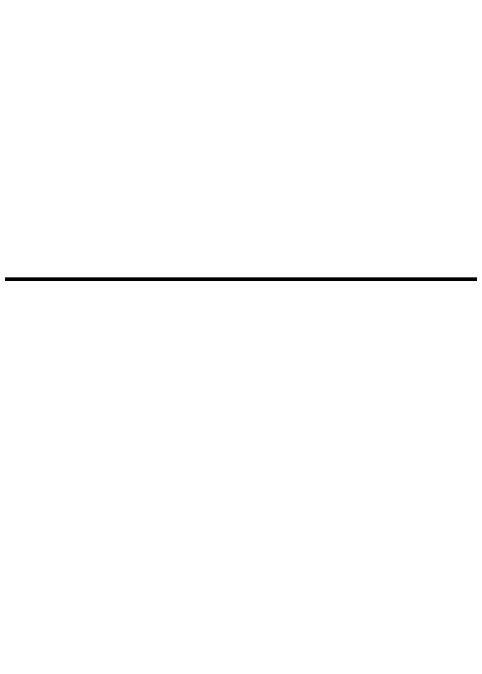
# Model space of a CAD drawing. Header units: millimetres. Extents: x 0 to 594, y 0 to 420.
# Drawn here: x 115.894 to 117.066, y 348.424 to 350.088 of the extents above; entities that cross this region are included whole.
import ezdxf

# ---------------------------------------------------------------- set-up
doc = ezdxf.new("R2010")
doc.units = ezdxf.units.MM
doc.layers.add('01-VISIBLE', color=7, linetype='CONTINUOUS', lineweight=50)
doc.layers.add('04-COTA', color=3, linetype='CONTINUOUS', lineweight=25)
doc.styles.add('ISO3098', font='isocpeur.ttf')
doc.dimstyles.new('FLAMA-ISO', dxfattribs={"dimtxt": 3.5, "dimasz": 3, "dimexe": 2, "dimexo": 1, "dimgap": 1, "dimtad": 1, "dimdec": 1, "dimtxsty": 'ISO3098', "dimcen": 2.5, "dimclrd": 3, "dimclre": 3, "dimclrt": 3, "dimazin": 3, "dimtfac": 1, "dimtmove": 0, "dimatfit": 3, "dimlwd": 25, "dimlwe": 25})

msp = doc.modelspace()

# ---------------------------------------------------------------- linework, layer by layer
at = {"layer": '01-VISIBLE'}
msp.add_lwpolyline([(117.9, 349.4047), (117.7495, 349.4047), (117.599, 349.4047), (117.4485, 349.4047), (117.298, 349.4047), (117.1475, 349.4047), (116.997, 349.4047), (116.8465, 349.4047), (116.696, 349.4047), (116.5455, 349.4047), (116.395, 349.4047), (116.2446, 349.4047), (116.0941, 349.4047), (115.9436, 349.4047), (115.7931, 349.4047)], dxfattribs=at)

# ---------------------------------------------------------------- dimensions: what is measured, and where the dimension line sits
at = {"layer": '04-COTA'}
for base, p1 in [((142, 34.6547), (120, 34.6547)), ((131, 349.4047), (120, 349.4047))]:
    msp.add_linear_dim(base=base, p1=p1, p2=(93, 379.3453), angle=90, dimstyle='FLAMA-ISO', override={"dimlfac": 2}, dxfattribs=at).render()

doc.saveas('drawing.dxf')
